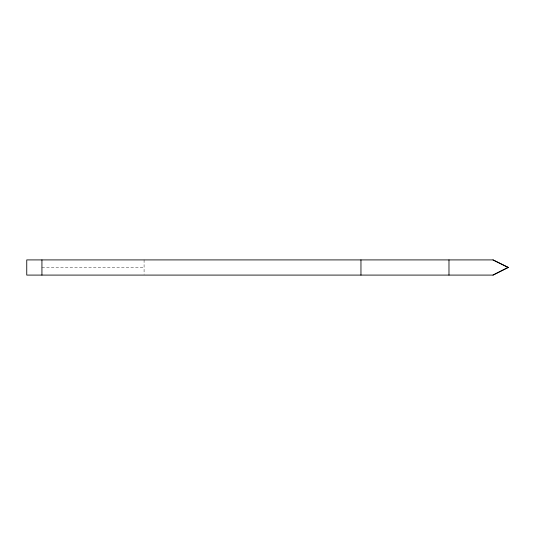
<?xml version="1.0" encoding="UTF-8"?>
<svg xmlns="http://www.w3.org/2000/svg" width="535" height="535" viewBox="0 0 535 535"><rect width="100%" height="100%" fill="white"/><g stroke="black" fill="none" stroke-linecap="round" stroke-linejoin="round"><path stroke-width="0.4" stroke-dasharray="2.67 2.01" d="M41.931 267.5L144.082 267.5M144.082 259.91L144.082 274.328"/><path stroke-width="0.8" d="M493.002 275.09L508.25 267.406L493.002 275.09L26.75 275.09L26.75 259.91L493.002 259.91L508.25 267.406M493.002 259.91L508.25 267.5M448.979 259.91L448.979 275.09M360.958 259.91L360.958 275.09M41.931 259.91L41.931 275.09"/></g></svg>
